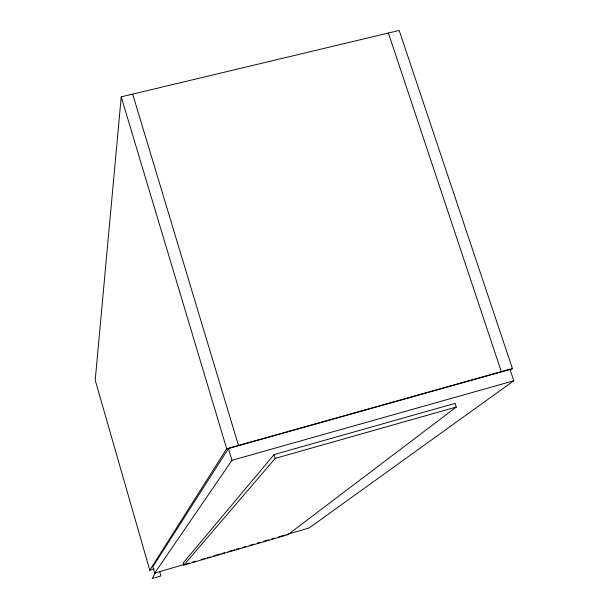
<?xml version="1.0" encoding="UTF-8"?>
<svg xmlns="http://www.w3.org/2000/svg" width="609" height="609" viewBox="0 0 609 609"><rect width="100%" height="100%" fill="white"/><g stroke="black" fill="none" stroke-linecap="round" stroke-linejoin="round"><path stroke-width="0.91" d="M510.136 370.226L512.413 368.514L399.192 30.45L121.221 96.854L95.21 380.214L149.768 570.222L154.206 568.928M155.28 572.863L152.159 578.55L160.936 575.977L159.665 571.577M149.768 570.222L226.693 448.749L512.413 368.514M286.443 534.603L309.159 527.965L513.79 380.762L510.007 369.457L228.444 448.529L152.851 566.728L154.686 573.115L184.672 564.353M154.686 573.115L231.976 460.297L513.79 380.762M274.088 454.573L183.202 562.937L183.834 565.099L287.897 534.672L456.27 407.056L455.06 403.371L274.088 454.573L275.245 458.356L183.834 565.099M500.019 372.624L501.336 371.627L388.397 33.031M186.491 563.82L189.216 563.02M192.847 561.962L195.573 561.163M201.031 559.572L205.568 558.24M207.387 557.715L210.113 556.915M213.751 555.85L220.108 553.992M221.927 553.459L224.652 552.668M228.291 551.602L234.648 549.744M236.467 549.211L239.192 548.42M242.824 547.354L245.556 546.555M249.188 545.497L253.732 544.164M257.363 543.106L260.089 542.307M263.727 541.249L268.272 539.917M271.903 538.858L274.629 538.059M278.267 536.993L284.624 535.136M275.245 458.356L456.27 407.056M132.671 94.113L238.477 445.438M228.444 448.529L231.976 460.297M121.221 96.854L226.693 448.749"/></g></svg>
